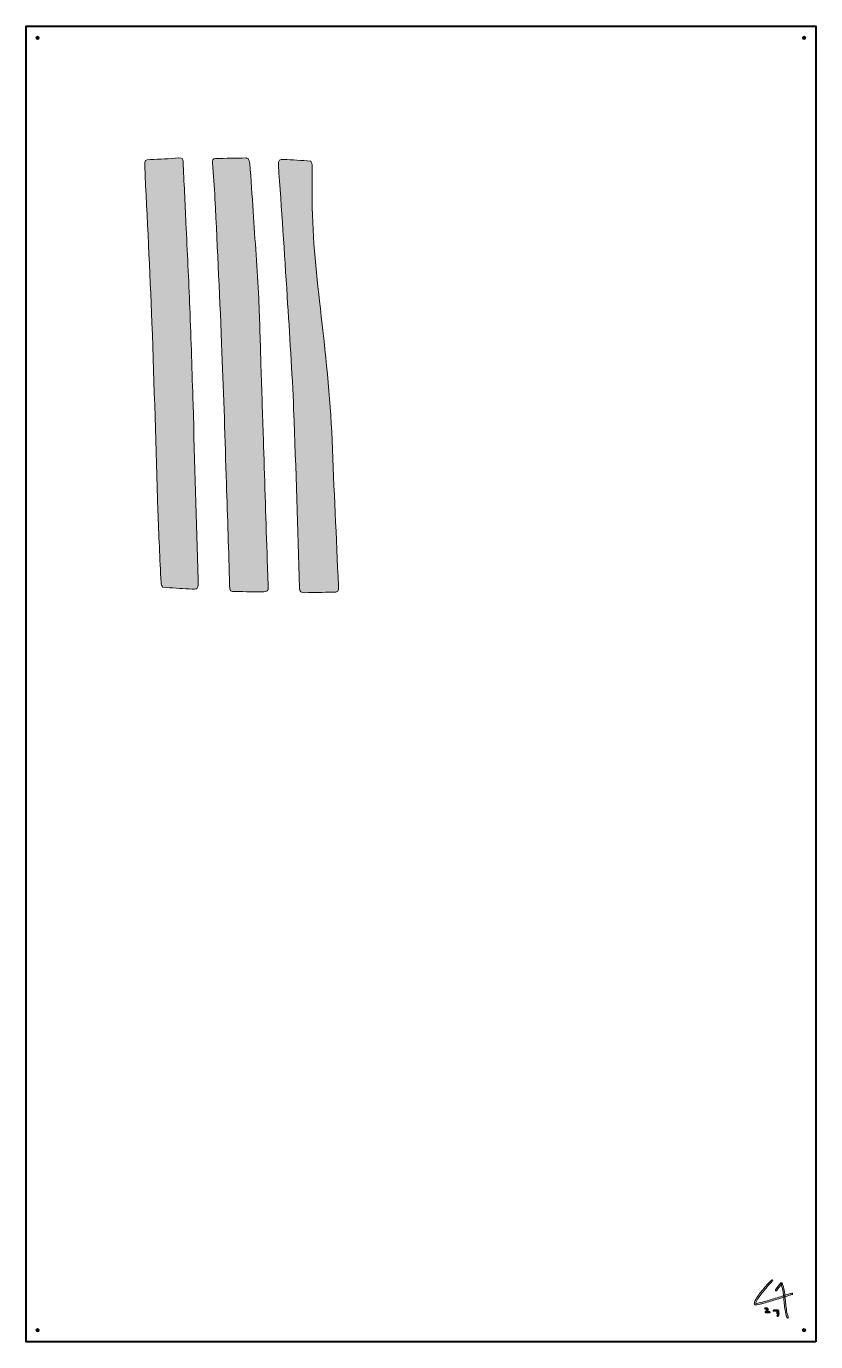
# Model space of a CAD drawing. Header units: millimetres. Extents: x 0 to 1200, y -2000 to 0.
import ezdxf

# ---------------------------------------------------------------- set-up
doc = ezdxf.new("R2010")
doc.units = ezdxf.units.MM
doc.header["$MEASUREMENT"] = 0
for name, color, linetype, lineweight in [('2023-010', 7, 'Continuous', 0), ('Bounding Box', 7, 'Continuous', 0), ('Screws', 7, 'Continuous', 0)]:
    doc.layers.add(name, color=color, linetype=linetype, lineweight=lineweight)

msp = doc.modelspace()

# ---------------------------------------------------------------- hatches: boundary and pattern name
at = {"layer": '2023-010', "true_color": 0x000000, "transparency": 33554687}
h = msp.add_hatch(color=18, dxfattribs=at)
h.dxf.hatch_style = 2
edge = h.paths.add_edge_path()
edge.add_spline(control_points=[(207, -852.7), (206.4, -850.7), (205.1, -848.3), (205, -845.9), (203.3, -809.4), (201.5, -772.8), (200.3, -736.3), (197.1, -641.1), (194.7, -545.9), (191.1, -450.8), (188.1, -371.1), (183.9, -291.6), (180.2, -211.9), (179.8, -203.2), (180.2, -202.8), (188.8, -202.4), (203.2, -201.7), (217.7, -201.4), (232.1, -200), (237.4, -199.5), (238.2, -201.4), (238.4, -205.5), (239.9, -236.7), (241.5, -268), (242.9, -299.2), (244.9, -342.2), (247.1, -385.1), (248.8, -428.1), (250.7, -476.8), (252.2, -525.5), (253.6, -574.3), (256.3, -663.3), (258.7, -752.4), (261.4, -841.4), (261.8, -855.8), (262.1, -856), (247.7, -855.3), (234.6, -854.8), (221.5, -853.6), (207, -852.7)], knot_values=[0, 0, 0, 0, 1, 1, 1, 2, 2, 2, 3, 3, 3, 4, 4, 4, 5, 5, 5, 6, 6, 6, 7, 7, 7, 8, 8, 8, 9, 9, 9, 10, 10, 10, 11, 11, 11, 12, 12, 12, 13, 13, 13, 13], degree=3, periodic=0)
h = msp.add_hatch(color=18, dxfattribs=at)
h.dxf.hatch_style = 2
edge = h.paths.add_edge_path()
edge.add_spline(control_points=[(337.2, -200.6), (338, -202.7), (339.7, -205.5), (339.9, -208.5), (341.8, -232.7), (343.5, -256.9), (345.1, -281.1), (347.9, -325.2), (351.1, -369.3), (353.4, -413.5), (355.2, -447.9), (355.8, -482.3), (356.9, -516.7), (358.1, -553.5), (359.3, -590.3), (360.5, -627.1), (362.4, -685), (364.2, -742.9), (366.1, -800.8), (366.6, -818.1), (367.1, -835.4), (367.9, -852.8), (368.2, -858.2), (366, -859.8), (361.1, -859.7), (347, -859.5), (332.9, -859.5), (318.9, -859.3), (309.7, -859.1), (309.6, -859), (309.3, -849.7), (307.7, -798.2), (306.1, -746.6), (304.4, -695.1), (302.3, -628.5), (300.3, -562), (297.6, -495.5), (294.5, -417.5), (290.7, -339.5), (287, -261.6), (286.1, -243.5), (284.5, -225.6), (283.1, -207.6), (282.8, -203.6), (283.8, -200.9), (288, -200.8), (303.4, -200.5), (318.8, -200.3), (334.2, -200), (334.7, -200), (335.2, -200.2), (337.2, -200.6)], knot_values=[0, 0, 0, 0, 1, 1, 1, 2, 2, 2, 3, 3, 3, 4, 4, 4, 5, 5, 5, 6, 6, 6, 7, 7, 7, 8, 8, 8, 9, 9, 9, 10, 10, 10, 11, 11, 11, 12, 12, 12, 13, 13, 13, 14, 14, 14, 15, 15, 15, 16, 16, 16, 17, 17, 17, 17], degree=3, periodic=0)
h = msp.add_hatch(color=18, dxfattribs=at)
h.dxf.hatch_style = 2
edge = h.paths.add_edge_path()
edge.add_spline(control_points=[(432.8, -204.7), (433.4, -207), (434.7, -209.7), (434.8, -212.3), (434.9, -226.1), (434.8, -239.8), (434.7, -253.6), (434.3, -312.3), (440.5, -370.6), (447.2, -428.8), (454.9, -495.4), (462.2, -562.1), (465, -629.1), (468, -702.9), (471.4, -776.7), (474.7, -850.5), (475.1, -859.3), (474.2, -860.2), (465.5, -860.3), (451.5, -860.5), (437.4, -860.6), (423.4, -861.1), (417.9, -861.3), (415.8, -859.4), (415.6, -854), (412.7, -763.5), (410.2, -673.1), (406.6, -582.6), (404.3, -525.2), (400.4, -467.9), (396.8, -410.6), (392.6, -343.9), (388, -277.2), (383.4, -210.5), (382.9, -203.8), (385.2, -201.6), (391.6, -202.1), (404.8, -203), (418, -203.8), (432.8, -204.7)], knot_values=[0, 0, 0, 0, 1, 1, 1, 2, 2, 2, 3, 3, 3, 4, 4, 4, 5, 5, 5, 6, 6, 6, 7, 7, 7, 8, 8, 8, 9, 9, 9, 10, 10, 10, 11, 11, 11, 12, 12, 12, 13, 13, 13, 13], degree=3, periodic=0)
at = {"layer": '2023-010', "true_color": 0x231f20, "transparency": 33554687}
h = msp.add_hatch(color=250, dxfattribs=at)
h.dxf.hatch_style = 2
edge = h.paths.add_edge_path()
edge.add_spline(control_points=[(1133, -1906.1), (1128.3, -1910.8), (1123.8, -1915.7), (1119.6, -1920.9), (1117.5, -1923.5), (1115.5, -1926.1), (1113.5, -1928.8), (1111.6, -1931.4), (1109.7, -1934), (1108.4, -1937), (1108, -1937.7), (1107.7, -1938.5), (1107.4, -1939.3), (1107.2, -1940), (1106.9, -1940.8), (1106.9, -1941.6), (1106.9, -1942.5), (1107.5, -1943.3), (1108.4, -1943.6), (1109.2, -1943.8), (1110, -1943.7), (1110.8, -1943.6), (1114.3, -1943.4), (1117.7, -1942.4), (1121.1, -1941.4), (1127.9, -1939.5), (1134.7, -1937.4), (1141.5, -1935.3), (1148.3, -1933.2), (1155.1, -1931), (1161.9, -1928.8), (1162.7, -1928.5), (1163.5, -1928.3), (1164.4, -1928), (1164.9, -1927.8), (1165.3, -1927.2), (1165.1, -1926.6), (1165, -1926.1), (1164.3, -1925.7), (1163.8, -1925.9), (1157.2, -1928), (1150.7, -1930.2), (1144.1, -1932.2), (1137.5, -1934.3), (1130.9, -1936.3), (1124.2, -1938.2), (1121, -1939.2), (1117.8, -1940.2), (1114.5, -1940.9), (1112.9, -1941.2), (1111.3, -1941.5), (1109.6, -1941.5), (1109.5, -1941.5), (1108.9, -1941.5), (1109, -1941.4), (1109, -1941.4), (1109.1, -1941.5), (1109.1, -1941.5), (1109.2, -1941.5), (1109, -1941.7), (1109.1, -1941.5), (1109.1, -1941.5), (1109.1, -1941.3), (1109.1, -1941.3), (1109.2, -1940.6), (1109.5, -1939.9), (1109.8, -1939.2), (1110.8, -1936.4), (1112.6, -1933.8), (1114.4, -1931.4), (1116.2, -1928.8), (1118.1, -1926.2), (1120.1, -1923.8), (1124.1, -1918.7), (1128.4, -1913.9), (1132.9, -1909.4), (1133.4, -1908.8), (1134, -1908.2), (1134.6, -1907.7), (1135.6, -1906.7), (1134, -1905.1), (1133, -1906.1), (1133, -1906.1), (1133, -1906.1), (1133, -1906.1)], knot_values=[0, 0, 0, 0, 1, 1, 1, 2, 2, 2, 3, 3, 3, 4, 4, 4, 5, 5, 5, 6, 6, 6, 7, 7, 7, 8, 8, 8, 9, 9, 9, 10, 10, 10, 11, 11, 11, 12, 12, 12, 13, 13, 13, 14, 14, 14, 15, 15, 15, 16, 16, 16, 17, 17, 17, 18, 18, 18, 19, 19, 19, 20, 20, 20, 21, 21, 21, 22, 22, 22, 23, 23, 23, 24, 24, 24, 25, 25, 25, 26, 26, 26, 27, 27, 27, 28, 28, 28, 28], degree=3, periodic=0)
h = msp.add_hatch(color=250, dxfattribs=at)
h.dxf.hatch_style = 2
edge = h.paths.add_edge_path()
edge.add_spline(control_points=[(1141.2, -1922), (1143.3, -1918.4), (1146, -1915), (1149, -1912.1), (1148.4, -1911.9), (1147.8, -1911.8), (1147.2, -1911.6), (1149.7, -1917.9), (1150.8, -1924.6), (1151.5, -1931.3), (1152.2, -1938.2), (1152.5, -1945.1), (1153.6, -1951.9), (1154.2, -1955.7), (1155, -1959.5), (1156.3, -1963.1), (1156.5, -1963.7), (1157.1, -1964), (1157.7, -1963.9), (1158.2, -1963.7), (1158.7, -1963.1), (1158.5, -1962.5), (1156.2, -1956.1), (1155.3, -1949.4), (1154.7, -1942.6), (1154, -1935.8), (1153.7, -1928.8), (1152.4, -1922), (1151.7, -1918.3), (1150.7, -1914.6), (1149.3, -1911), (1149, -1910.3), (1148.1, -1909.9), (1147.4, -1910.5), (1144.3, -1913.6), (1141.5, -1917.1), (1139.3, -1920.9), (1138.6, -1922.1), (1140.5, -1923.3), (1141.2, -1922), (1141.2, -1922), (1141.2, -1922), (1141.2, -1922)], knot_values=[0, 0, 0, 0, 1, 1, 1, 2, 2, 2, 3, 3, 3, 4, 4, 4, 5, 5, 5, 6, 6, 6, 7, 7, 7, 8, 8, 8, 9, 9, 9, 10, 10, 10, 11, 11, 11, 12, 12, 12, 13, 13, 13, 14, 14, 14, 14], degree=3, periodic=0)
h = msp.add_hatch(color=250, dxfattribs=at)
h.dxf.hatch_style = 2
edge = h.paths.add_edge_path()
edge.add_spline(control_points=[(1124.1, -1950.6), (1124.4, -1950.4), (1124.8, -1950.3), (1125.1, -1950.2), (1125.2, -1950.2), (1125.4, -1950.2), (1125.2, -1950.2), (1125.3, -1950.2), (1125.4, -1950.2), (1125.4, -1950.2), (1125.5, -1950.2), (1125.7, -1950.3), (1125.6, -1950.2), (1125.4, -1950.2), (1125.7, -1950.2), (1125.7, -1950.2), (1125.9, -1950.3), (1125.6, -1950.2), (1125.7, -1950.2), (1125.7, -1950.3), (1125.8, -1950.3), (1125.9, -1950.3), (1126, -1950.4), (1125.7, -1950.2), (1125.9, -1950.3), (1126, -1950.5), (1125.8, -1950.2), (1125.9, -1950.3), (1125.9, -1950.4), (1126, -1950.6), (1125.9, -1950.3), (1125.9, -1950.5), (1125.9, -1950.4), (1125.9, -1950.3), (1125.9, -1950.5), (1125.9, -1950.2), (1125.9, -1950.4), (1125.9, -1950.4), (1125.9, -1950.5), (1125.8, -1950.6), (1125.9, -1950.5), (1125.8, -1950.6), (1125.8, -1950.6), (1125.8, -1950.7), (1125.7, -1950.8), (1125.7, -1950.9), (1125.6, -1951), (1125.5, -1951.2), (1125.4, -1951.3), (1125.2, -1951.7), (1125.1, -1952), (1124.9, -1952.3), (1124.5, -1952.9), (1124.1, -1953.5), (1123.6, -1954.1), (1123.2, -1954.6), (1123.6, -1955.6), (1124.3, -1955.7), (1126.1, -1956), (1128, -1956.1), (1129.9, -1956), (1130.5, -1955.9), (1131, -1955.5), (1131, -1954.9), (1131, -1954.3), (1130.5, -1953.7), (1129.9, -1953.8), (1129, -1953.8), (1128.2, -1953.9), (1127.3, -1953.8), (1126.9, -1953.8), (1126.4, -1953.8), (1126, -1953.7), (1125.8, -1953.7), (1125.6, -1953.7), (1125.4, -1953.7), (1125, -1953.6), (1125.6, -1953.7), (1125.2, -1953.7), (1125.1, -1953.6), (1125, -1953.6), (1124.9, -1953.6), (1125.1, -1954.1), (1125.3, -1954.7), (1125.5, -1955.2), (1126, -1954.5), (1126.6, -1953.8), (1127, -1953), (1127.5, -1952.2), (1128.2, -1951.3), (1128.1, -1950.3), (1128, -1949.3), (1127.3, -1948.5), (1126.4, -1948.1), (1125.4, -1947.8), (1124.4, -1948.1), (1123.5, -1948.4), (1123, -1948.6), (1122.5, -1949.2), (1122.7, -1949.8), (1122.9, -1950.3), (1123.5, -1950.8), (1124.1, -1950.6), (1124.1, -1950.6), (1124.1, -1950.6), (1124.1, -1950.6)], knot_values=[0, 0, 0, 0, 1, 1, 1, 2, 2, 2, 3, 3, 3, 4, 4, 4, 5, 5, 5, 6, 6, 6, 7, 7, 7, 8, 8, 8, 9, 9, 9, 10, 10, 10, 11, 11, 11, 12, 12, 12, 13, 13, 13, 14, 14, 14, 15, 15, 15, 16, 16, 16, 17, 17, 17, 18, 18, 18, 19, 19, 19, 20, 20, 20, 21, 21, 21, 22, 22, 22, 23, 23, 23, 24, 24, 24, 25, 25, 25, 26, 26, 26, 27, 27, 27, 28, 28, 28, 29, 29, 29, 30, 30, 30, 31, 31, 31, 32, 32, 32, 33, 33, 33, 34, 34, 34, 35, 35, 35, 35], degree=3, periodic=0)
h = msp.add_hatch(color=250, dxfattribs=at)
h.dxf.hatch_style = 2
edge = h.paths.add_edge_path()
edge.add_spline(control_points=[(1136.5, -1953.6), (1138.1, -1953.5), (1139.7, -1953.5), (1141.3, -1953.6), (1141.4, -1953.6), (1141.5, -1953.6), (1141.6, -1953.7), (1141.5, -1953.6), (1141.5, -1953.6), (1141.6, -1953.7), (1141.7, -1953.7), (1141.8, -1953.7), (1141.9, -1953.7), (1142, -1953.8), (1142, -1953.8), (1142, -1953.7), (1142, -1953.8), (1142.1, -1953.8), (1142.2, -1953.9), (1142.1, -1953.8), (1142.1, -1953.8), (1142.2, -1953.9), (1142.1, -1953.8), (1142.1, -1953.9), (1142.2, -1954), (1142.2, -1953.9), (1142.2, -1953.9), (1142.2, -1953.8), (1142.2, -1953.9), (1142.2, -1953.9), (1142.2, -1953.8), (1142.2, -1953.8), (1142.2, -1953.7), (1142.2, -1953.7), (1142.1, -1953.8), (1142.1, -1953.8), (1142.2, -1953.7), (1142.2, -1953.7), (1142.1, -1953.8), (1142, -1953.8), (1141.8, -1954), (1141.5, -1954.2), (1141.2, -1954.4), (1140.7, -1955), (1140.5, -1955.9), (1140.9, -1956.6), (1141.2, -1957.1), (1141.7, -1957.3), (1142.3, -1957.3), (1142.3, -1957.3), (1142.4, -1957.3), (1142.5, -1957.3), (1142.4, -1957.3), (1142.4, -1957.3), (1142.5, -1957.4), (1142.4, -1957.3), (1142.4, -1957.3), (1142.5, -1957.4), (1142.4, -1957.3), (1142.4, -1957.3), (1142.5, -1957.4), (1142.4, -1957.3), (1142.4, -1957.3), (1142.4, -1957.4), (1142.5, -1957.4), (1142.5, -1957.5), (1142.5, -1957.5), (1142.4, -1957.3), (1142.6, -1957.7), (1142.6, -1957.8), (1142.5, -1957.4), (1142.5, -1958.1), (1142.6, -1957.8), (1142.6, -1957.8), (1142.5, -1958.2), (1142.5, -1958), (1142.3, -1958.6), (1141.9, -1958.9), (1141.4, -1959.4), (1141, -1959.8), (1141, -1960.5), (1141.4, -1961), (1141.8, -1961.4), (1142.6, -1961.4), (1143, -1961), (1143.9, -1960.1), (1144.8, -1959), (1144.8, -1957.7), (1144.8, -1957.1), (1144.5, -1956.5), (1144.2, -1956), (1143.8, -1955.5), (1143.1, -1955.1), (1142.4, -1955.1), (1142.2, -1955.1), (1142.1, -1955), (1142.6, -1955.4), (1142.9, -1955.7), (1142.9, -1955.5), (1142.9, -1955.8), (1142.9, -1956), (1142.9, -1955.8), (1142.9, -1955.8), (1142.9, -1955.8), (1142.8, -1956), (1142.9, -1955.8), (1143, -1955.8), (1142.7, -1956), (1142.9, -1955.9), (1143, -1955.8), (1143.1, -1955.7), (1143.2, -1955.7), (1143.9, -1955.3), (1144.3, -1954.7), (1144.4, -1953.9), (1144.4, -1953.1), (1144, -1952.4), (1143.3, -1952), (1142.8, -1951.6), (1142.1, -1951.5), (1141.4, -1951.4), (1139.8, -1951.3), (1138.2, -1951.3), (1136.5, -1951.4), (1135.9, -1951.4), (1135.4, -1951.8), (1135.4, -1952.5), (1135.4, -1953), (1135.9, -1953.6), (1136.5, -1953.6), (1136.5, -1953.6), (1136.5, -1953.6), (1136.5, -1953.6)], knot_values=[0, 0, 0, 0, 1, 1, 1, 2, 2, 2, 3, 3, 3, 4, 4, 4, 5, 5, 5, 6, 6, 6, 7, 7, 7, 8, 8, 8, 9, 9, 9, 10, 10, 10, 11, 11, 11, 12, 12, 12, 13, 13, 13, 14, 14, 14, 15, 15, 15, 16, 16, 16, 17, 17, 17, 18, 18, 18, 19, 19, 19, 20, 20, 20, 21, 21, 21, 22, 22, 22, 23, 23, 23, 24, 24, 24, 25, 25, 25, 26, 26, 26, 27, 27, 27, 28, 28, 28, 29, 29, 29, 30, 30, 30, 31, 31, 31, 32, 32, 32, 33, 33, 33, 34, 34, 34, 35, 35, 35, 36, 36, 36, 37, 37, 37, 38, 38, 38, 39, 39, 39, 40, 40, 40, 41, 41, 41, 42, 42, 42, 43, 43, 43, 44, 44, 44, 44], degree=3, periodic=0)
at = {"layer": 'Screws', "true_color": 0x000000, "transparency": 33554687}
h = msp.add_hatch(color=18, dxfattribs=at)
h.dxf.hatch_style = 2
edge = h.paths.add_edge_path()
edge.add_ellipse((17.4, -17.5), major_axis=(2.56, 0), ratio=0.965517, start_angle=0, end_angle=360)
h = msp.add_hatch(color=18, dxfattribs=at)
h.dxf.hatch_style = 2
edge = h.paths.add_edge_path()
edge.add_ellipse((1182.6, -17.5), major_axis=(2.56, 0), ratio=0.965517, start_angle=0, end_angle=360)
h = msp.add_hatch(color=18, dxfattribs=at)
h.dxf.hatch_style = 2
edge = h.paths.add_edge_path()
edge.add_ellipse((17.3, -1982.4), major_axis=(2.56, 0), ratio=0.965517, start_angle=0, end_angle=360)
h = msp.add_hatch(color=18, dxfattribs=at)
h.dxf.hatch_style = 2
edge = h.paths.add_edge_path()
edge.add_ellipse((1182.4, -1982.4), major_axis=(2.56, 0), ratio=0.965517, start_angle=0, end_angle=360)

# ---------------------------------------------------------------- linework, layer by layer
at = {"layer": '2023-010'}
for points, knots in [([(207, -852.7), (206.4, -850.7), (205.1, -848.3), (205, -845.9), (203.3, -809.4), (201.5, -772.8), (200.3, -736.3), (197.1, -641.1), (194.7, -545.9), (191.1, -450.8), (188.1, -371.1), (183.9, -291.6), (180.2, -211.9), (179.8, -203.2), (180.2, -202.8), (188.8, -202.4), (203.2, -201.7), (217.7, -201.4), (232.1, -200), (237.4, -199.5), (238.2, -201.4), (238.4, -205.5), (239.9, -236.7), (241.5, -268), (242.9, -299.2), (244.9, -342.2), (247.1, -385.1), (248.8, -428.1), (250.7, -476.8), (252.2, -525.5), (253.6, -574.3), (256.3, -663.3), (258.7, -752.4), (261.4, -841.4), (261.8, -855.8), (262.1, -856), (247.7, -855.3), (234.6, -854.8), (221.5, -853.6), (207, -852.7)], [0, 0, 0, 0, 1, 1, 1, 2, 2, 2, 3, 3, 3, 4, 4, 4, 5, 5, 5, 6, 6, 6, 7, 7, 7, 8, 8, 8, 9, 9, 9, 10, 10, 10, 11, 11, 11, 12, 12, 12, 13, 13, 13, 13]), ([(337.2, -200.6), (338, -202.7), (339.7, -205.5), (339.9, -208.5), (341.8, -232.7), (343.5, -256.9), (345.1, -281.1), (347.9, -325.2), (351.1, -369.3), (353.4, -413.5), (355.2, -447.9), (355.8, -482.3), (356.9, -516.7), (358.1, -553.5), (359.3, -590.3), (360.5, -627.1), (362.4, -685), (364.2, -742.9), (366.1, -800.8), (366.6, -818.1), (367.1, -835.4), (367.9, -852.8), (368.2, -858.2), (366, -859.8), (361.1, -859.7), (347, -859.5), (332.9, -859.5), (318.9, -859.3), (309.7, -859.1), (309.6, -859), (309.3, -849.7), (307.7, -798.2), (306.1, -746.6), (304.4, -695.1), (302.3, -628.5), (300.3, -562), (297.6, -495.5), (294.5, -417.5), (290.7, -339.5), (287, -261.6), (286.1, -243.5), (284.5, -225.6), (283.1, -207.6), (282.8, -203.6), (283.8, -200.9), (288, -200.8), (303.4, -200.5), (318.8, -200.3), (334.2, -200), (334.7, -200), (335.2, -200.2), (337.2, -200.6)], [0, 0, 0, 0, 1, 1, 1, 2, 2, 2, 3, 3, 3, 4, 4, 4, 5, 5, 5, 6, 6, 6, 7, 7, 7, 8, 8, 8, 9, 9, 9, 10, 10, 10, 11, 11, 11, 12, 12, 12, 13, 13, 13, 14, 14, 14, 15, 15, 15, 16, 16, 16, 17, 17, 17, 17]), ([(432.8, -204.7), (433.4, -207), (434.7, -209.7), (434.8, -212.3), (434.9, -226.1), (434.8, -239.8), (434.7, -253.6), (434.3, -312.3), (440.5, -370.6), (447.2, -428.8), (454.9, -495.4), (462.2, -562.1), (465, -629.1), (468, -702.9), (471.4, -776.7), (474.7, -850.5), (475.1, -859.3), (474.2, -860.2), (465.5, -860.3), (451.5, -860.5), (437.4, -860.6), (423.4, -861.1), (417.9, -861.3), (415.8, -859.4), (415.6, -854), (412.7, -763.5), (410.2, -673.1), (406.6, -582.6), (404.3, -525.2), (400.4, -467.9), (396.8, -410.6), (392.6, -343.9), (388, -277.2), (383.4, -210.5), (382.9, -203.8), (385.2, -201.6), (391.6, -202.1), (404.8, -203), (418, -203.8), (432.8, -204.7)], [0, 0, 0, 0, 1, 1, 1, 2, 2, 2, 3, 3, 3, 4, 4, 4, 5, 5, 5, 6, 6, 6, 7, 7, 7, 8, 8, 8, 9, 9, 9, 10, 10, 10, 11, 11, 11, 12, 12, 12, 13, 13, 13, 13]), ([(1133, -1906.1), (1128.3, -1910.8), (1123.8, -1915.7), (1119.6, -1920.9), (1117.5, -1923.5), (1115.5, -1926.1), (1113.5, -1928.8), (1111.6, -1931.4), (1109.7, -1934), (1108.4, -1937), (1108, -1937.7), (1107.7, -1938.5), (1107.4, -1939.3), (1107.2, -1940), (1106.9, -1940.8), (1106.9, -1941.6), (1106.9, -1942.5), (1107.5, -1943.3), (1108.4, -1943.6), (1109.2, -1943.8), (1110, -1943.7), (1110.8, -1943.6), (1114.3, -1943.4), (1117.7, -1942.4), (1121.1, -1941.4), (1127.9, -1939.5), (1134.7, -1937.4), (1141.5, -1935.3), (1148.3, -1933.2), (1155.1, -1931), (1161.9, -1928.8), (1162.7, -1928.5), (1163.5, -1928.3), (1164.4, -1928), (1164.9, -1927.8), (1165.3, -1927.2), (1165.1, -1926.6), (1165, -1926.1), (1164.3, -1925.7), (1163.8, -1925.9), (1157.2, -1928), (1150.7, -1930.2), (1144.1, -1932.2), (1137.5, -1934.3), (1130.9, -1936.3), (1124.2, -1938.2), (1121, -1939.2), (1117.8, -1940.2), (1114.5, -1940.9), (1112.9, -1941.2), (1111.3, -1941.5), (1109.6, -1941.5), (1109.5, -1941.5), (1108.9, -1941.5), (1109, -1941.4), (1109, -1941.4), (1109.1, -1941.5), (1109.1, -1941.5), (1109.2, -1941.5), (1109, -1941.7), (1109.1, -1941.5), (1109.1, -1941.5), (1109.1, -1941.3), (1109.1, -1941.3), (1109.2, -1940.6), (1109.5, -1939.9), (1109.8, -1939.2), (1110.8, -1936.4), (1112.6, -1933.8), (1114.4, -1931.4), (1116.2, -1928.8), (1118.1, -1926.2), (1120.1, -1923.8), (1124.1, -1918.7), (1128.4, -1913.9), (1132.9, -1909.4), (1133.4, -1908.8), (1134, -1908.2), (1134.6, -1907.7), (1135.6, -1906.7), (1134, -1905.1), (1133, -1906.1), (1133, -1906.1), (1133, -1906.1), (1133, -1906.1)], [0, 0, 0, 0, 1, 1, 1, 2, 2, 2, 3, 3, 3, 4, 4, 4, 5, 5, 5, 6, 6, 6, 7, 7, 7, 8, 8, 8, 9, 9, 9, 10, 10, 10, 11, 11, 11, 12, 12, 12, 13, 13, 13, 14, 14, 14, 15, 15, 15, 16, 16, 16, 17, 17, 17, 18, 18, 18, 19, 19, 19, 20, 20, 20, 21, 21, 21, 22, 22, 22, 23, 23, 23, 24, 24, 24, 25, 25, 25, 26, 26, 26, 27, 27, 27, 28, 28, 28, 28]), ([(1141.2, -1922), (1143.3, -1918.4), (1146, -1915), (1149, -1912.1), (1148.4, -1911.9), (1147.8, -1911.8), (1147.2, -1911.6), (1149.7, -1917.9), (1150.8, -1924.6), (1151.5, -1931.3), (1152.2, -1938.2), (1152.5, -1945.1), (1153.6, -1951.9), (1154.2, -1955.7), (1155, -1959.5), (1156.3, -1963.1), (1156.5, -1963.7), (1157.1, -1964), (1157.7, -1963.9), (1158.2, -1963.7), (1158.7, -1963.1), (1158.5, -1962.5), (1156.2, -1956.1), (1155.3, -1949.4), (1154.7, -1942.6), (1154, -1935.8), (1153.7, -1928.8), (1152.4, -1922), (1151.7, -1918.3), (1150.7, -1914.6), (1149.3, -1911), (1149, -1910.3), (1148.1, -1909.9), (1147.4, -1910.5), (1144.3, -1913.6), (1141.5, -1917.1), (1139.3, -1920.9), (1138.6, -1922.1), (1140.5, -1923.3), (1141.2, -1922), (1141.2, -1922), (1141.2, -1922), (1141.2, -1922)], [0, 0, 0, 0, 1, 1, 1, 2, 2, 2, 3, 3, 3, 4, 4, 4, 5, 5, 5, 6, 6, 6, 7, 7, 7, 8, 8, 8, 9, 9, 9, 10, 10, 10, 11, 11, 11, 12, 12, 12, 13, 13, 13, 14, 14, 14, 14]), ([(1124.1, -1950.6), (1124.4, -1950.4), (1124.8, -1950.3), (1125.1, -1950.2), (1125.2, -1950.2), (1125.4, -1950.2), (1125.2, -1950.2), (1125.3, -1950.2), (1125.4, -1950.2), (1125.4, -1950.2), (1125.5, -1950.2), (1125.7, -1950.3), (1125.6, -1950.2), (1125.4, -1950.2), (1125.7, -1950.2), (1125.7, -1950.2), (1125.9, -1950.3), (1125.6, -1950.2), (1125.7, -1950.2), (1125.7, -1950.3), (1125.8, -1950.3), (1125.9, -1950.3), (1126, -1950.4), (1125.7, -1950.2), (1125.9, -1950.3), (1126, -1950.5), (1125.8, -1950.2), (1125.9, -1950.3), (1125.9, -1950.4), (1126, -1950.6), (1125.9, -1950.3), (1125.9, -1950.5), (1125.9, -1950.4), (1125.9, -1950.3), (1125.9, -1950.5), (1125.9, -1950.2), (1125.9, -1950.4), (1125.9, -1950.4), (1125.9, -1950.5), (1125.8, -1950.6), (1125.9, -1950.5), (1125.8, -1950.6), (1125.8, -1950.6), (1125.8, -1950.7), (1125.7, -1950.8), (1125.7, -1950.9), (1125.6, -1951), (1125.5, -1951.2), (1125.4, -1951.3), (1125.2, -1951.7), (1125.1, -1952), (1124.9, -1952.3), (1124.5, -1952.9), (1124.1, -1953.5), (1123.6, -1954.1), (1123.2, -1954.6), (1123.6, -1955.6), (1124.3, -1955.7), (1126.1, -1956), (1128, -1956.1), (1129.9, -1956), (1130.5, -1955.9), (1131, -1955.5), (1131, -1954.9), (1131, -1954.3), (1130.5, -1953.7), (1129.9, -1953.8), (1129, -1953.8), (1128.2, -1953.9), (1127.3, -1953.8), (1126.9, -1953.8), (1126.4, -1953.8), (1126, -1953.7), (1125.8, -1953.7), (1125.6, -1953.7), (1125.4, -1953.7), (1125, -1953.6), (1125.6, -1953.7), (1125.2, -1953.7), (1125.1, -1953.6), (1125, -1953.6), (1124.9, -1953.6), (1125.1, -1954.1), (1125.3, -1954.7), (1125.5, -1955.2), (1126, -1954.5), (1126.6, -1953.8), (1127, -1953), (1127.5, -1952.2), (1128.2, -1951.3), (1128.1, -1950.3), (1128, -1949.3), (1127.3, -1948.5), (1126.4, -1948.1), (1125.4, -1947.8), (1124.4, -1948.1), (1123.5, -1948.4), (1123, -1948.6), (1122.5, -1949.2), (1122.7, -1949.8), (1122.9, -1950.3), (1123.5, -1950.8), (1124.1, -1950.6), (1124.1, -1950.6), (1124.1, -1950.6), (1124.1, -1950.6)], [0, 0, 0, 0, 1, 1, 1, 2, 2, 2, 3, 3, 3, 4, 4, 4, 5, 5, 5, 6, 6, 6, 7, 7, 7, 8, 8, 8, 9, 9, 9, 10, 10, 10, 11, 11, 11, 12, 12, 12, 13, 13, 13, 14, 14, 14, 15, 15, 15, 16, 16, 16, 17, 17, 17, 18, 18, 18, 19, 19, 19, 20, 20, 20, 21, 21, 21, 22, 22, 22, 23, 23, 23, 24, 24, 24, 25, 25, 25, 26, 26, 26, 27, 27, 27, 28, 28, 28, 29, 29, 29, 30, 30, 30, 31, 31, 31, 32, 32, 32, 33, 33, 33, 34, 34, 34, 35, 35, 35, 35]), ([(1136.5, -1953.6), (1138.1, -1953.5), (1139.7, -1953.5), (1141.3, -1953.6), (1141.4, -1953.6), (1141.5, -1953.6), (1141.6, -1953.7), (1141.5, -1953.6), (1141.5, -1953.6), (1141.6, -1953.7), (1141.7, -1953.7), (1141.8, -1953.7), (1141.9, -1953.7), (1142, -1953.8), (1142, -1953.8), (1142, -1953.7), (1142, -1953.8), (1142.1, -1953.8), (1142.2, -1953.9), (1142.1, -1953.8), (1142.1, -1953.8), (1142.2, -1953.9), (1142.1, -1953.8), (1142.1, -1953.9), (1142.2, -1954), (1142.2, -1953.9), (1142.2, -1953.9), (1142.2, -1953.8), (1142.2, -1953.9), (1142.2, -1953.9), (1142.2, -1953.8), (1142.2, -1953.8), (1142.2, -1953.7), (1142.2, -1953.7), (1142.1, -1953.8), (1142.1, -1953.8), (1142.2, -1953.7), (1142.2, -1953.7), (1142.1, -1953.8), (1142, -1953.8), (1141.8, -1954), (1141.5, -1954.2), (1141.2, -1954.4), (1140.7, -1955), (1140.5, -1955.9), (1140.9, -1956.6), (1141.2, -1957.1), (1141.7, -1957.3), (1142.3, -1957.3), (1142.3, -1957.3), (1142.4, -1957.3), (1142.5, -1957.3), (1142.4, -1957.3), (1142.4, -1957.3), (1142.5, -1957.4), (1142.4, -1957.3), (1142.4, -1957.3), (1142.5, -1957.4), (1142.4, -1957.3), (1142.4, -1957.3), (1142.5, -1957.4), (1142.4, -1957.3), (1142.4, -1957.3), (1142.4, -1957.4), (1142.5, -1957.4), (1142.5, -1957.5), (1142.5, -1957.5), (1142.4, -1957.3), (1142.6, -1957.7), (1142.6, -1957.8), (1142.5, -1957.4), (1142.5, -1958.1), (1142.6, -1957.8), (1142.6, -1957.8), (1142.5, -1958.2), (1142.5, -1958), (1142.3, -1958.6), (1141.9, -1958.9), (1141.4, -1959.4), (1141, -1959.8), (1141, -1960.5), (1141.4, -1961), (1141.8, -1961.4), (1142.6, -1961.4), (1143, -1961), (1143.9, -1960.1), (1144.8, -1959), (1144.8, -1957.7), (1144.8, -1957.1), (1144.5, -1956.5), (1144.2, -1956), (1143.8, -1955.5), (1143.1, -1955.1), (1142.4, -1955.1), (1142.2, -1955.1), (1142.1, -1955), (1142.6, -1955.4), (1142.9, -1955.7), (1142.9, -1955.5), (1142.9, -1955.8), (1142.9, -1956), (1142.9, -1955.8), (1142.9, -1955.8), (1142.9, -1955.8), (1142.8, -1956), (1142.9, -1955.8), (1143, -1955.8), (1142.7, -1956), (1142.9, -1955.9), (1143, -1955.8), (1143.1, -1955.7), (1143.2, -1955.7), (1143.9, -1955.3), (1144.3, -1954.7), (1144.4, -1953.9), (1144.4, -1953.1), (1144, -1952.4), (1143.3, -1952), (1142.8, -1951.6), (1142.1, -1951.5), (1141.4, -1951.4), (1139.8, -1951.3), (1138.2, -1951.3), (1136.5, -1951.4), (1135.9, -1951.4), (1135.4, -1951.8), (1135.4, -1952.5), (1135.4, -1953), (1135.9, -1953.6), (1136.5, -1953.6), (1136.5, -1953.6), (1136.5, -1953.6), (1136.5, -1953.6)], [0, 0, 0, 0, 1, 1, 1, 2, 2, 2, 3, 3, 3, 4, 4, 4, 5, 5, 5, 6, 6, 6, 7, 7, 7, 8, 8, 8, 9, 9, 9, 10, 10, 10, 11, 11, 11, 12, 12, 12, 13, 13, 13, 14, 14, 14, 15, 15, 15, 16, 16, 16, 17, 17, 17, 18, 18, 18, 19, 19, 19, 20, 20, 20, 21, 21, 21, 22, 22, 22, 23, 23, 23, 24, 24, 24, 25, 25, 25, 26, 26, 26, 27, 27, 27, 28, 28, 28, 29, 29, 29, 30, 30, 30, 31, 31, 31, 32, 32, 32, 33, 33, 33, 34, 34, 34, 35, 35, 35, 36, 36, 36, 37, 37, 37, 38, 38, 38, 39, 39, 39, 40, 40, 40, 41, 41, 41, 42, 42, 42, 43, 43, 43, 44, 44, 44, 44])]:
    msp.add_open_spline(points, degree=3, knots=knots, dxfattribs=at)
at = {"layer": 'Bounding Box', "color": 18, "lineweight": 40, "true_color": 0x000000}
msp.add_lwpolyline([(1200.2, -1999.8), (0.2, -1999.8), (0.2, 0.2), (1200.2, 0.2)], close=True, dxfattribs=at)
at = {"layer": 'Screws'}
for centre in [(17.4, -17.5), (1182.6, -17.5), (17.3, -1982.4), (1182.4, -1982.4)]:
    msp.add_ellipse(centre, major_axis=(2.56, 0), ratio=0.965517, dxfattribs=at)

doc.saveas('drawing.dxf')
